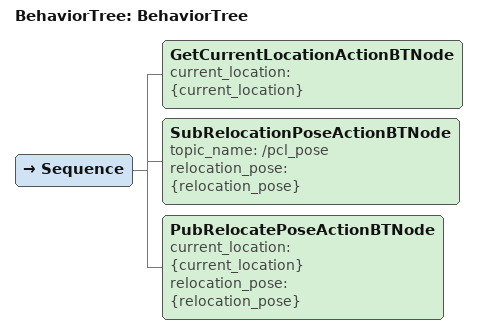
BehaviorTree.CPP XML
<?xml version="1.0" encoding="UTF-8"?>
<root BTCPP_format="4" main_tree_to_execute="BehaviorTree">
    <BehaviorTree ID="BehaviorTree">
        <Sequence>
            <GetCurrentLocationActionBTNode current_location="{current_location}" />
            <SubRelocationPoseActionBTNode
            topic_name="/pcl_pose"
            relocation_pose="{relocation_pose}"/>
            <PubRelocatePoseActionBTNode
            current_location="{current_location}"
            relocation_pose="{relocation_pose}"/>
        </Sequence>
    </BehaviorTree>
</root>
